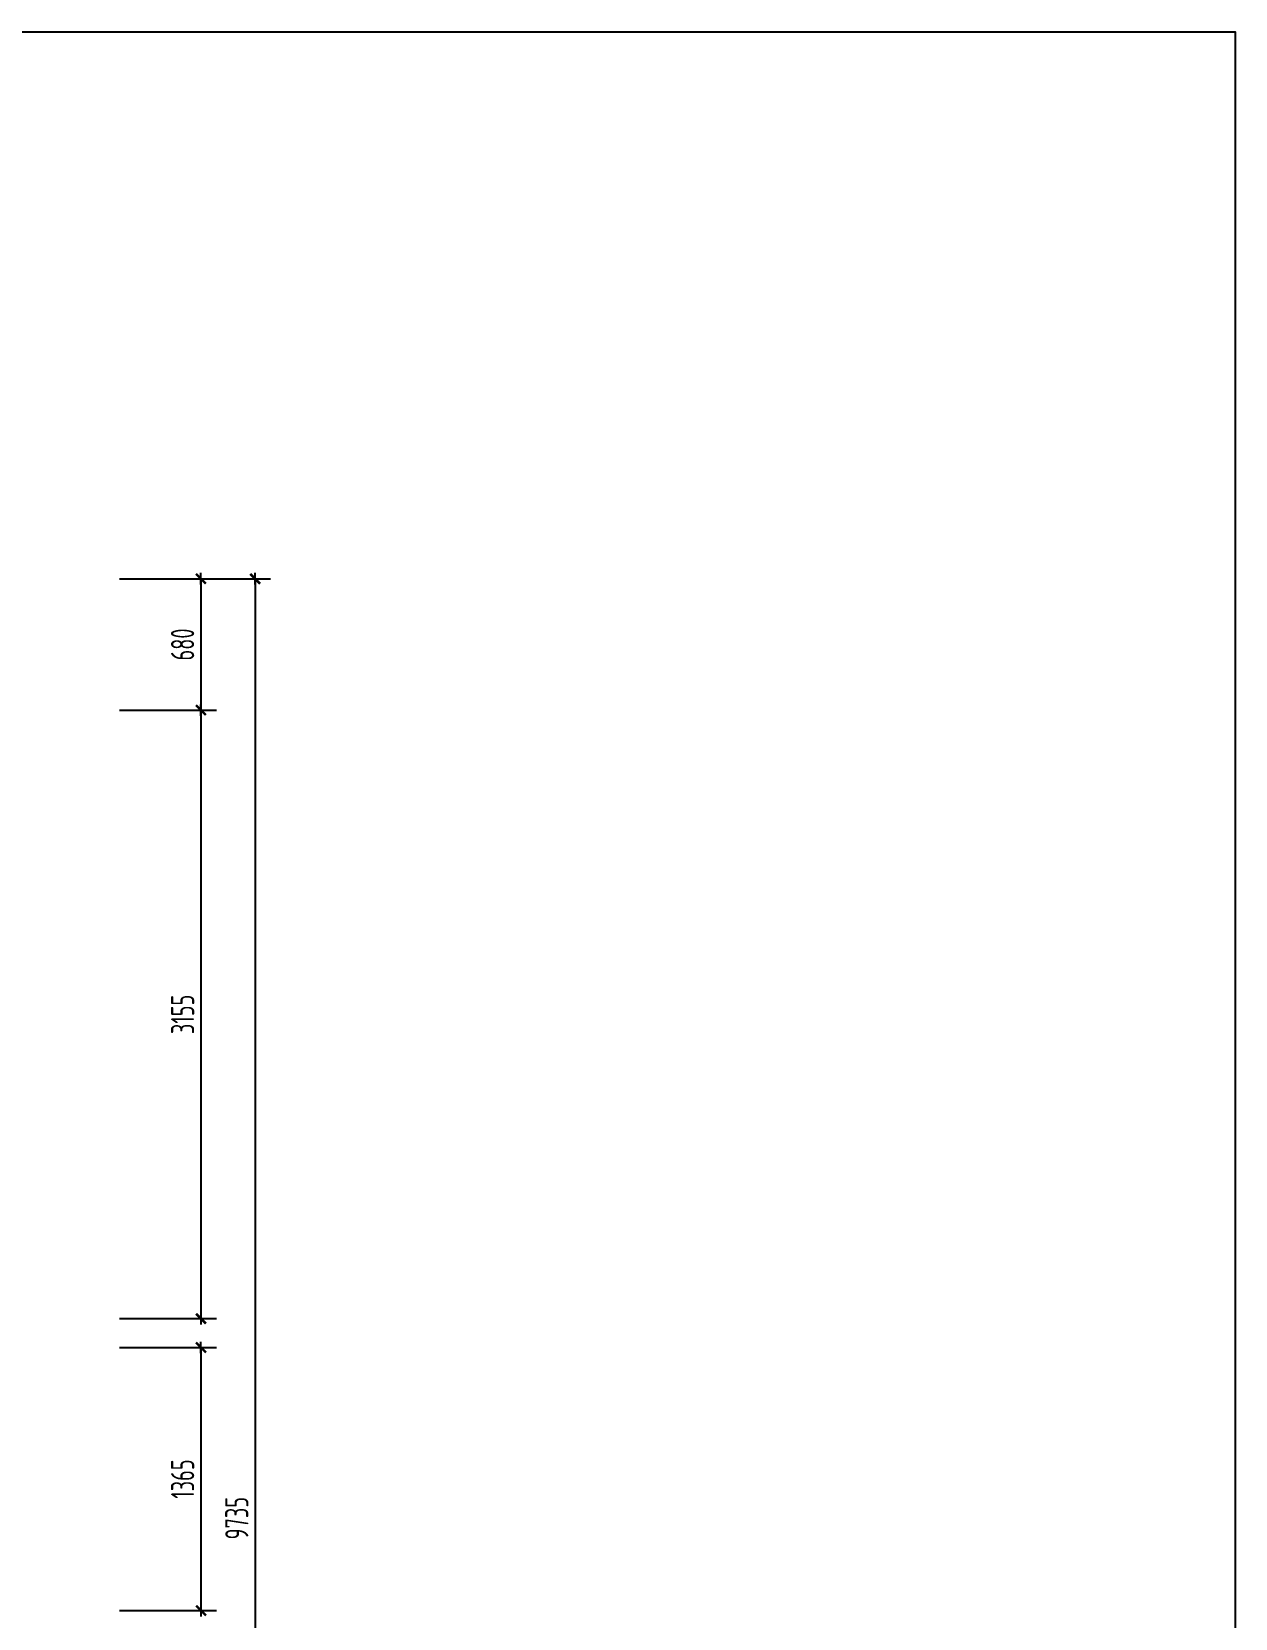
# Model space of a CAD drawing. Extents: x 198376 to 343171, y -41839 to 41090.
# Drawn here: x 214412 to 220646, y 32868 to 41090 of the extents above; entities that cross this region are included whole.
import ezdxf

# ---------------------------------------------------------------- set-up
doc = ezdxf.new("R2010")
doc.units = 0
doc.header["$LTSCALE"] = 1000
doc.header["$MEASUREMENT"] = 0
doc.layers.get('Defpoints').update_dxf_attribs({"color": 250})
doc.layers.add('FF-DIM-1', color=50, linetype='Continuous')
doc.styles.add('CCD-DIM', font='archs.shx', dxfattribs={"width": 0.75})
doc.dimstyles.new('CCD_100', dxfattribs={"dimscale": 100, "dimtxt": 1.2, "dimasz": 0.03, "dimexe": 0.8, "dimexo": 0.6, "dimgap": 0.35, "dimtad": 1, "dimdec": 0, "dimrnd": 5, "dimzin": 0, "dimdsep": 46, "dimtxsty": 'CCD-DIM', "dimblk": 'HBA_Dimension_Tick', "dimcen": 0.125, "dimclrd": 44, "dimclre": 44, "dimclrt": 50, "dimadec": 0, "dimazin": 0, "dimtfac": 1, "dimtdec": 0, "dimtix": 1, "dimtmove": 2, "dimatfit": 3, "dimldrblk": 'HBA_Leader_Dot', "dimfxl": 0, "dimtvp": 1, "dimtolj": 1, "dimtzin": 0, "dimarcsym": 0})

# ---------------------------------------------------------------- blocks, each defined once
blk = doc.blocks.new('HBA_Dimension_Tick')
at = {"color": 0, "linetype": 'ByBlock'}
for p, q in [((-10, 0), (0, 0)), ((0, 0), (10, 0))]:
    blk.add_line(p, q, dxfattribs=at)
at = {"color": 50, "linetype": 'ByBlock'}
blk.add_solid([(-10, -7), (-7, -10), (7, 10), (10, 7)], dxfattribs=at)
blk = doc.blocks.new('*D12')
at = {"layer": 'Defpoints', "color": 0}
for p in [(214806.9, 38254.7), (214806.9, 37573.7), (215288.8, 37573.7)]:
    blk.add_point(p, dxfattribs=at)
at = {"layer": 'FF-DIM-1', "color": 44, "lineweight": -2}
for p, q in [((214866.9, 38254.7), (215368.8, 38254.7)), ((215288.8, 38251.7), (215288.8, 37576.7)), ((214866.9, 37573.7), (215368.8, 37573.7))]:
    blk.add_line(p, q, dxfattribs=at)
at = {"layer": 'FF-DIM-1', "color": 44, "lineweight": -2, "xscale": 3, "yscale": 3, "zscale": 3}
for p, rotation in [((215288.8, 38254.7), 90), ((215288.8, 37573.7), 270)]:
    blk.add_blockref('HBA_Dimension_Tick', p, dxfattribs=dict(at, rotation=rotation))
at = {"layer": 'FF-DIM-1', "color": 50, "insert": (215193.8, 37914.2), "char_height": 120, "attachment_point": 5, "rotation": 90, "style": 'CCD-DIM'}
blk.add_mtext('\\A1;680', dxfattribs=at)
blk = doc.blocks.new('HBA_Leader_Dot')
at = {"color": 0, "linetype": 'ByBlock'}
blk.add_line((-5, 0), (-10, 0), dxfattribs=at)
at = {"color": 0, "linetype": 'ByBlock', "const_width": 5}
blk.add_lwpolyline([(-2.5, 0, 1), (2.5, 0, 1)], format="xyb", close=True, dxfattribs=at)
blk = doc.blocks.new('*D13')
at = {"layer": 'Defpoints', "color": 0}
for p in [(214806.9, 37573.7), (214806.9, 34420.7), (215288.8, 34420.7)]:
    blk.add_point(p, dxfattribs=at)
at = {"layer": 'FF-DIM-1', "color": 44, "lineweight": -2}
for p, q in [((214866.9, 37573.7), (215368.8, 37573.7)), ((215288.8, 37570.7), (215288.8, 34423.7)), ((214866.9, 34420.7), (215368.8, 34420.7))]:
    blk.add_line(p, q, dxfattribs=at)
at = {"layer": 'FF-DIM-1', "color": 44, "lineweight": -2, "xscale": 3, "yscale": 3, "zscale": 3}
for p, rotation in [((215288.8, 37573.7), 90), ((215288.8, 34420.7), 270)]:
    blk.add_blockref('HBA_Dimension_Tick', p, dxfattribs=dict(at, rotation=rotation))
at = {"layer": 'FF-DIM-1', "color": 50, "insert": (215193.8, 35997.2), "char_height": 120, "attachment_point": 5, "rotation": 90, "style": 'CCD-DIM'}
blk.add_mtext('\\A1;3155', dxfattribs=at)
blk = doc.blocks.new('*D14')
at = {"layer": 'Defpoints', "color": 0}
for p in [(214806.9, 34270.7), (214806.9, 32907.7), (215288.8, 32907.7)]:
    blk.add_point(p, dxfattribs=at)
at = {"layer": 'FF-DIM-1', "color": 44, "lineweight": -2}
for p, q in [((214866.9, 34270.7), (215368.8, 34270.7)), ((215288.8, 34267.7), (215288.8, 32910.7)), ((214866.9, 32907.7), (215368.8, 32907.7))]:
    blk.add_line(p, q, dxfattribs=at)
at = {"layer": 'FF-DIM-1', "color": 44, "lineweight": -2, "xscale": 3, "yscale": 3, "zscale": 3}
for p, rotation in [((215288.8, 34270.7), 90), ((215288.8, 32907.7), 270)]:
    blk.add_blockref('HBA_Dimension_Tick', p, dxfattribs=dict(at, rotation=rotation))
at = {"layer": 'FF-DIM-1', "color": 50, "insert": (215193.8, 33589.2), "char_height": 120, "attachment_point": 5, "rotation": 90, "style": 'CCD-DIM'}
blk.add_mtext('\\A1;1365', dxfattribs=at)
blk = doc.blocks.new('*D46')
at = {"layer": 'Defpoints', "color": 0}
for p in [(214806.9, 38254.7), (214806.9, 28518.2), (215569.3, 28518.2)]:
    blk.add_point(p, dxfattribs=at)
at = {"layer": 'FF-DIM-1', "color": 44, "lineweight": -2}
for p, q in [((214866.9, 38254.7), (215649.3, 38254.7)), ((215569.3, 38251.7), (215569.3, 28521.2)), ((214866.9, 28518.2), (215649.3, 28518.2))]:
    blk.add_line(p, q, dxfattribs=at)
at = {"layer": 'FF-DIM-1', "color": 44, "lineweight": -2, "xscale": 3, "yscale": 3, "zscale": 3}
for p, rotation in [((215569.3, 38254.7), 90), ((215569.3, 28518.2), 270)]:
    blk.add_blockref('HBA_Dimension_Tick', p, dxfattribs=dict(at, rotation=rotation))
at = {"layer": 'FF-DIM-1', "color": 50, "insert": (215474.3, 33386.5), "char_height": 120, "attachment_point": 5, "rotation": 90, "style": 'CCD-DIM'}
blk.add_mtext('\\A1;9735', dxfattribs=at)

msp = doc.modelspace()

# ---------------------------------------------------------------- linework, layer by layer
at = {"layer": 'FF-DIM-1'}
msp.add_lwpolyline([(198376, 41089.7), (220646.3, 41089.7), (220646.3, 24923.9), (198376, 24923.9)], close=True, dxfattribs=at)

# ---------------------------------------------------------------- dimensions: what is measured, and where the dimension line sits
for base, p1, p2, picture, middle in [((215288.8, 37573.7), (214806.9, 38254.7), (214806.9, 37573.7), '*D12', (215193.8, 37914.2)), ((215569.3009, 28518.2321), (214806.8683, 38254.7032), (214806.8683, 28518.2321), '*D46', (215474.3009, 33386.4677)), ((215288.8, 34420.7), (214806.9, 37573.7), (214806.9, 34420.7), '*D13', (215193.8, 35997.2)), ((215288.8, 32907.7), (214806.9, 34270.7), (214806.9, 32907.7), '*D14', (215193.8, 33589.2))]:
    dim = msp.add_linear_dim(base=base, p1=p1, p2=p2, angle=90, dimstyle='CCD_100', dxfattribs=at)
    dim.commit()
    dim.dimension.update_dxf_attribs({"geometry": picture, "text_midpoint": middle})

doc.saveas('drawing.dxf')
